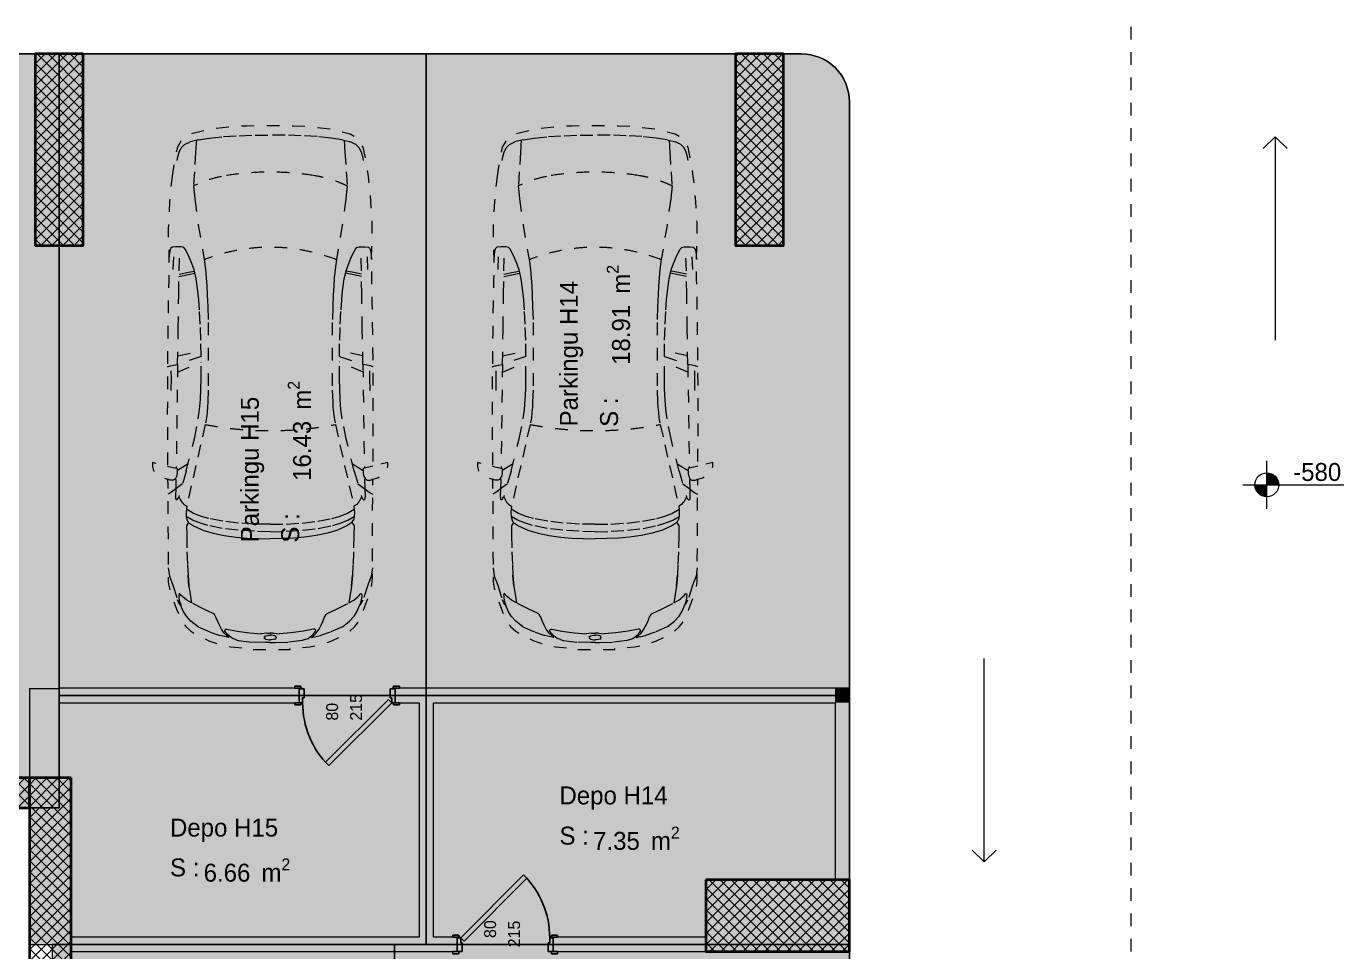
# Model space of a CAD drawing. Header units: millimetres. Extents: x 635850 to 824661, y -5878409 to -5774454.
# Drawn here: x 756214 to 767218, y -5842020 to -5834289 of the extents above; entities that cross this region are included whole.
import ezdxf
from ezdxf.enums import TextEntityAlignment as Align

# ---------------------------------------------------------------- set-up
doc = ezdxf.new("R2010")
doc.units = ezdxf.units.MM
doc.header["$MEASUREMENT"] = 0
doc.linetypes.add('Dashed', pattern=[211.666667, 105.833333, -105.833333])
for name, color, linetype, lineweight, true_color in [('A - Ndertesa 4 - Veturat_Pen_No__102', 7, 'Continuous', 13, 0xcccccc), ('A - Ndertesa 8 - Zonat_Pen_No__94', 7, 'Continuous', 13, 0xe4ad2c), ('A - Ndertesa 8 -Muret K.Zjarrit_Pen_No__102', 7, 'Continuous', 13, 0xcccccc), ('A - Ndertesa 8 -Veturat_Pen_No__102', 7, 'Continuous', 13, 0xcccccc), ('A - Situacioni_Pen_No__102', 7, 'Continuous', 13, 0xcccccc), ('ARCHICAD Door Markers_Pen_No__112', 7, 'Continuous', 13, 0xd5aaaa), ('Dimensioning - General_Pen_No__81', 7, 'Continuous', 20, 0x6a6a6a)]:
    doc.layers.add(name, color=color, linetype=linetype, lineweight=lineweight, true_color=true_color)
for name, color, linetype in [('A - Ndertesa 8 - Zonat', 7, 'Continuous'), ('A - Ndertesa 8 -Muret K.Zjarrit', 7, 'Continuous'), ('A - Ndertesa 8 -Shtyllat', 7, 'Continuous'), ('A - Situacioni', 7, 'Continuous'), ('ARCHICAD Doors', 7, 'Continuous'), ('Dimensioning - General', 7, 'Continuous')]:
    doc.layers.add(name, color=color, linetype=linetype)
for name, color, linetype, lineweight in [('A - Ndertesa 8 -Muret K.Zjarrit_Pen_No__101', 252, 'Continuous', 13), ('A - Ndertesa 8 -Shtyllat_Pen_No__101', 252, 'Continuous', 13), ('A - Ndertesa 8 -Shtyllat_Pen_No__22', 8, 'Continuous', 35), ('A - Situacioni_Pen_No__101', 252, 'Continuous', 13), ('ARCHICAD Doors_Pen_No__101', 252, 'Continuous', 13), ('ARCHICAD Doors_Pen_No__42', 8, 'Continuous', 25), ('ARCHICAD Zone Stamps_Pen_No__101', 252, 'Continuous', 13)]:
    doc.layers.add(name, color=color, linetype=linetype, lineweight=lineweight)
doc.styles.add('GENERATED_STYLE_1', font='GOTHIC.TTF')
pattern_1 = [(45, (664183.82, -5827429.525), (-45.96194, 45.96194), []), (135, (664183.82, -5827429.525), (45.96194, 45.96194), [])]

# ---------------------------------------------------------------- blocks, each defined once
blk = doc.blocks.new('Parkingu H12__59', base_point=(757859, -5844831))
at = {"layer": 'A - Ndertesa 8 - Zonat_Pen_No__94', "linetype": 'Continuous', "lineweight": 0, "true_color": 0xffffff}
blk.add_hatch(color=7, dxfattribs=at).paths.add_polyline_path([(756429, -5841960), (756429, -5847320), (759289, -5847320), (759289, -5841960)])
at = {"layer": 'ARCHICAD Zone Stamps_Pen_No__101', "color": 252, "lineweight": 13, "insert": (757948, -5845031), "char_height": 150, "attachment_point": 1, "rotation": 90, "style": 'GENERATED_STYLE_1'}
blk.add_mtext('\\A1;{\\pql;\\pt0,5050;\\fCentury Gothic|b0|i0|c0|p34;15.33\\fCentury Gothic|b0|i0|c0|p34;\\A1{\\H.66x;\\S^  ;}\\fCentury Gothic|b0|i0|c0|p34; m\\fCentury Gothic|b0|i0|c0|p34;\\A1{\\H.66x;\\S2^  ;}}', dxfattribs=at)
at = {"layer": 'ARCHICAD Zone Stamps_Pen_No__101', "color": 252, "lineweight": 13, "style": 'GENERATED_STYLE_1'}
for tag, p in [('DUMMY_849', (757556, -5844171)), ('calculatedAreaCode', (757892, -5845548)), ('ROOM_NAME', (757556, -5845545))]:
    blk.add_attdef(tag, text='', height=150, rotation=90, dxfattribs=at).set_placement(p, align=Align.TOP_LEFT)
blk = doc.blocks.new('Parkingu H13__60', base_point=(760485, -5844849))
at = {"layer": 'A - Ndertesa 8 - Zonat_Pen_No__94', "linetype": 'Continuous', "lineweight": 0, "true_color": 0xffffff}
blk.add_hatch(color=7, dxfattribs=at).paths.add_polyline_path([(759289, -5841960), (759289, -5847320), (762389, -5847320, 0.414214), (763089, -5846620), (763089, -5841960)])
at = {"layer": 'ARCHICAD Zone Stamps_Pen_No__101', "color": 252, "lineweight": 13, "insert": (760575, -5845049), "char_height": 150, "attachment_point": 1, "rotation": 90, "style": 'GENERATED_STYLE_1'}
blk.add_mtext('\\A1;{\\pql;\\pt0,5050;\\fCentury Gothic|b0|i0|c0|p34;20.26\\fCentury Gothic|b0|i0|c0|p34;\\A1{\\H.66x;\\S^  ;}\\fCentury Gothic|b0|i0|c0|p34; m\\fCentury Gothic|b0|i0|c0|p34;\\A1{\\H.66x;\\S2^  ;}}', dxfattribs=at)
at = {"layer": 'ARCHICAD Zone Stamps_Pen_No__101', "color": 252, "lineweight": 13, "style": 'GENERATED_STYLE_1'}
for tag, p in [('DUMMY_849', (760182, -5844188)), ('calculatedAreaCode', (760519, -5845566)), ('ROOM_NAME', (760182, -5845563))]:
    blk.add_attdef(tag, text='', height=150, rotation=90, dxfattribs=at).set_placement(p, align=Align.TOP_LEFT)
blk = doc.blocks.new('Parkingu H14__61', base_point=(760974, -5836918))
at = {"layer": 'A - Ndertesa 8 - Zonat_Pen_No__94', "linetype": 'Continuous', "lineweight": 0, "true_color": 0xffffff}
blk.add_hatch(color=7, dxfattribs=at).paths.add_polyline_path([(759554, -5834520), (759554, -5839880), (763089, -5839880), (763089, -5835423), (763089, -5834920, 0.414214), (762689, -5834520), (762140, -5834520, 0.00005), (762140, -5834520)])
at = {"layer": 'ARCHICAD Zone Stamps_Pen_No__101', "color": 252, "lineweight": 13, "insert": (761063, -5837118), "char_height": 150, "attachment_point": 1, "rotation": 90, "style": 'GENERATED_STYLE_1'}
blk.add_mtext('\\A1;{\\pql;\\pt0,5050;\\fCentury Gothic|b0|i0|c0|p34;18.91\\fCentury Gothic|b0|i0|c0|p34;\\A1{\\H.66x;\\S^  ;}\\fCentury Gothic|b0|i0|c0|p34; m\\fCentury Gothic|b0|i0|c0|p34;\\A1{\\H.66x;\\S2^  ;}}', dxfattribs=at)
at = {"layer": 'ARCHICAD Zone Stamps_Pen_No__101', "color": 252, "lineweight": 13, "style": 'GENERATED_STYLE_1'}
for tag, p in [('DUMMY_849', (760671, -5836258)), ('calculatedAreaCode', (761007, -5837635)), ('ROOM_NAME', (760671, -5837632))]:
    blk.add_attdef(tag, text='', height=150, rotation=90, dxfattribs=at).set_placement(p, align=Align.TOP_LEFT)
blk = doc.blocks.new('Parkingu H15__62', base_point=(758309, -5837887))
at = {"layer": 'A - Ndertesa 8 - Zonat_Pen_No__94', "linetype": 'Continuous', "lineweight": 0, "true_color": 0xffffff}
blk.add_hatch(color=7, dxfattribs=at).paths.add_polyline_path([(759554, -5834520), (756489, -5834520), (756489, -5839880), (759554, -5839880)])
at = {"layer": 'ARCHICAD Zone Stamps_Pen_No__101', "color": 252, "lineweight": 13, "insert": (758398, -5838087), "char_height": 150, "attachment_point": 1, "rotation": 90, "style": 'GENERATED_STYLE_1'}
blk.add_mtext('\\A1;{\\pql;\\pt0,5050;\\fCentury Gothic|b0|i0|c0|p34;16.43\\fCentury Gothic|b0|i0|c0|p34;\\A1{\\H.66x;\\S^  ;}\\fCentury Gothic|b0|i0|c0|p34; m\\fCentury Gothic|b0|i0|c0|p34;\\A1{\\H.66x;\\S2^  ;}}', dxfattribs=at)
at = {"layer": 'ARCHICAD Zone Stamps_Pen_No__101', "color": 252, "lineweight": 13, "style": 'GENERATED_STYLE_1'}
for tag, p in [('DUMMY_849', (758006, -5837226)), ('calculatedAreaCode', (758343, -5838603)), ('ROOM_NAME', (758006, -5838600))]:
    blk.add_attdef(tag, text='', height=150, rotation=90, dxfattribs=at).set_placement(p, align=Align.TOP_LEFT)
blk = doc.blocks.new('Parkingu H16__63', base_point=(754480, -5837982))
at = {"layer": 'A - Ndertesa 8 - Zonat_Pen_No__94', "linetype": 'Continuous', "lineweight": 0, "true_color": 0xffffff}
blk.add_hatch(color=7, dxfattribs=at).paths.add_polyline_path([(756489, -5834520), (752464, -5834520), (752464, -5840819), (756489, -5840819)])
at = {"layer": 'ARCHICAD Zone Stamps_Pen_No__101', "color": 252, "lineweight": 13, "insert": (754569, -5838182), "char_height": 150, "attachment_point": 1, "rotation": 90, "style": 'GENERATED_STYLE_1'}
blk.add_mtext('\\A1;{\\pql;\\pt0,5050;\\fCentury Gothic|b0|i0|c0|p34;25.35\\fCentury Gothic|b0|i0|c0|p34;\\A1{\\H.66x;\\S^  ;}\\fCentury Gothic|b0|i0|c0|p34; m\\fCentury Gothic|b0|i0|c0|p34;\\A1{\\H.66x;\\S2^  ;}}', dxfattribs=at)
at = {"layer": 'ARCHICAD Zone Stamps_Pen_No__101', "color": 252, "lineweight": 13, "style": 'GENERATED_STYLE_1'}
for tag, p in [('DUMMY_849', (754177, -5837321)), ('calculatedAreaCode', (754513, -5838698)), ('ROOM_NAME', (754177, -5838695))]:
    blk.add_attdef(tag, text='', height=150, rotation=90, dxfattribs=at).set_placement(p, align=Align.TOP_LEFT)
blk = doc.blocks.new('Depo H15__78', base_point=(757926, -5841151))
at = {"layer": 'A - Ndertesa 8 - Zonat_Pen_No__94', "linetype": 'Continuous', "lineweight": 0, "true_color": 0xffffff}
blk.add_hatch(color=7, dxfattribs=at).paths.add_polyline_path([(756239, -5840819), (756239, -5841960), (756489, -5841960), (759554, -5841960), (759554, -5839880), (756489, -5839880), (756489, -5840819)])
at = {"layer": 'ARCHICAD Zone Stamps_Pen_No__101', "color": 252, "lineweight": 13, "insert": (757695, -5841241), "char_height": 150, "attachment_point": 1, "style": 'GENERATED_STYLE_1'}
blk.add_mtext('\\A1;{\\pql;\\pt0,5050;\\fCentury Gothic|b0|i0|c0|p34;6.66\\fCentury Gothic|b0|i0|c0|p34;\\A1{\\H.66x;\\S^  ;}\\fCentury Gothic|b0|i0|c0|p34; m\\fCentury Gothic|b0|i0|c0|p34;\\A1{\\H.66x;\\S2^  ;}}', dxfattribs=at)
at = {"layer": 'ARCHICAD Zone Stamps_Pen_No__101', "color": 252, "lineweight": 13, "style": 'GENERATED_STYLE_1'}
for tag, p in [('DUMMY_849', (758438, -5840849)), ('ROOM_NAME', (757414, -5840908)), ('calculatedAreaCode', (757414, -5841241))]:
    blk.add_attdef(tag, text='', height=150, dxfattribs=at).set_placement(p, align=Align.TOP_LEFT)
blk = doc.blocks.new('Depo H14__79', base_point=(761179, -5840887))
at = {"layer": 'A - Ndertesa 8 - Zonat_Pen_No__94', "linetype": 'Continuous', "lineweight": 0, "true_color": 0xffffff}
blk.add_hatch(color=7, dxfattribs=at).paths.add_polyline_path([(759554, -5841960), (759804, -5841960), (763089, -5841960), (763089, -5839880), (759554, -5839880)])
at = {"layer": 'ARCHICAD Zone Stamps_Pen_No__101', "color": 252, "lineweight": 13, "insert": (760948, -5840976), "char_height": 150, "attachment_point": 1, "style": 'GENERATED_STYLE_1'}
blk.add_mtext('\\A1;{\\pql;\\pt0,5050;\\fCentury Gothic|b0|i0|c0|p34;7.35\\fCentury Gothic|b0|i0|c0|p34;\\A1{\\H.66x;\\S^  ;}\\fCentury Gothic|b0|i0|c0|p34; m\\fCentury Gothic|b0|i0|c0|p34;\\A1{\\H.66x;\\S2^  ;}}', dxfattribs=at)
at = {"layer": 'ARCHICAD Zone Stamps_Pen_No__101', "color": 252, "lineweight": 13, "style": 'GENERATED_STYLE_1'}
for tag, p in [('ROOM_NAME', (760667, -5840640)), ('DUMMY_849', (761692, -5840584)), ('calculatedAreaCode', (760667, -5840976))]:
    blk.add_attdef(tag, text='', height=150, dxfattribs=at).set_placement(p, align=Align.TOP_LEFT)
blk = doc.blocks.new('Door 25_4')
at = {"layer": 'ARCHICAD Doors_Pen_No__101', "color": 252, "linetype": 'Continuous', "lineweight": 13}
for p, q in [((-400, 0), (-437, 0)), ((-400, 0), (-437, 0)), ((-400, 0), (-400, -115)), ((-400, 0), (-400, -115)), ((400, 0), (400, -115)), ((400, 0), (400, -115)), ((400, 0), (437, 0)), ((400, 0), (437, 0)), ((-400, -120), (-437, -120)), ((-400, -120), (-437, -120)), ((-400, -115), (-400, -120)), ((-400, -115), (-400, -120)), ((400, -115), (400, -120)), ((400, -115), (400, -120)), ((400, -120), (437, -120)), ((400, -120), (437, -120))]:
    blk.add_line(p, q, dxfattribs=at)
at = {"layer": 'ARCHICAD Doors_Pen_No__42', "color": 8, "linetype": 'Continuous', "lineweight": 25}
for p, q in [((-182, 498), (-154, 526)), ((344, -28), (-182, 498)), ((-154, 526), (372, 0)), ((-437, 0), (-437, 19)), ((-437, 19), (-387, 19)), ((-387, 0), (-437, 0)), ((-372, 0), (-400, 0)), ((-400, 0), (-400, -115)), ((-387, 19), (-387, 0)), ((-372, -40), (-372, 0)), ((372, 0), (344, -28)), ((400, 0), (372, 0)), ((372, 0), (372, -40)), ((387, 19), (437, 19)), ((387, 0), (387, 19)), ((437, 0), (387, 0)), ((400, -115), (400, 0)), ((437, 19), (437, 0)), ((-360, -40), (-372, -40)), ((-360, -115), (-360, -40)), ((372, -40), (360, -40)), ((360, -40), (360, -115)), ((-437, -139), (-437, -120)), ((-437, -120), (-387, -120)), ((-387, -139), (-437, -139)), ((-400, -120), (-400, -115)), ((-400, -115), (-375, -115)), ((-400, -115), (-360, -115)), ((-375, -120), (-400, -120)), ((-387, -120), (-387, -139)), ((-375, -115), (-375, -120)), ((360, -115), (400, -115)), ((375, -120), (375, -115)), ((375, -115), (400, -115)), ((400, -120), (375, -120)), ((387, -120), (437, -120)), ((387, -139), (387, -120)), ((437, -139), (387, -139)), ((400, -115), (400, -120)), ((437, -120), (437, -139))]:
    blk.add_line(p, q, dxfattribs=at)
blk.add_arc((372, 0), 744, 135, 180, dxfattribs=at)
blk = doc.blocks.new('D Marker 25_24')
at = {"layer": 'ARCHICAD Door Markers_Pen_No__112', "color": 9, "lineweight": 13, "true_color": 0xd5aaaa, "char_height": 100, "attachment_point": 7, "rotation": 90, "style": 'GENERATED_STYLE_1'}
for s, insert in [('\\A1;{\\pql;\\pt0;\\fCentury Gothic|b0|i0|c0|p34;215\\fCentury Gothic|b0|i0|c0|p34;\\A1{\\H.66x;\\S^  ;}\\fCentury Gothic|b0|i0|c0|p34;\\fCentury Gothic|b0|i0|c0|p34;}', (153, -270)), ('\\A1;{\\pql;\\pt0;\\fCentury Gothic|b0|i0|c0|p34;80\\fCentury Gothic|b0|i0|c0|p34;\\A1{\\H.66x;\\S^  ;}\\fCentury Gothic|b0|i0|c0|p34;\\fCentury Gothic|b0|i0|c0|p34;}', (-47, -270))]:
    blk.add_mtext(s, dxfattribs=dict(at, insert=insert))
blk = doc.blocks.new('Wall_308', base_point=(756489, -5839820))
at = {"layer": 'A - Ndertesa 8 -Muret K.Zjarrit_Pen_No__102', "linetype": 'Continuous', "lineweight": 0, "true_color": 0xcccccc}
for points in [[(756489, -5839820), (756489, -5839940), (758494, -5839940), (758494, -5839820)], [(759294, -5839820), (759294, -5839940), (762969, -5839940), (762969, -5839820)], [(762969, -5839940), (763089, -5839940), (763089, -5839820)], [(762969, -5839820), (762969, -5839940), (763089, -5839820)]]:
    blk.add_hatch(color=254, dxfattribs=at).paths.add_polyline_path(points)
at = {"layer": 'A - Ndertesa 8 -Muret K.Zjarrit_Pen_No__101', "color": 252, "linetype": 'Continuous', "lineweight": 13}
for p, q in [((758494, -5839820), (758457, -5839820)), ((758494, -5839825), (758494, -5839820)), ((758494, -5839940), (758494, -5839825)), ((759294, -5839820), (759331, -5839820)), ((759294, -5839825), (759294, -5839820)), ((759294, -5839940), (759294, -5839825)), ((758494, -5839940), (758457, -5839940)), ((759294, -5839940), (759331, -5839940))]:
    blk.add_line(p, q, dxfattribs=at)
at = {"layer": 'A - Ndertesa 8 -Muret K.Zjarrit_Pen_No__101', "color": 252, "linetype": 'Continuous', "lineweight": 13, "flags": 128}
for points in [[(758494, -5839820), (756489, -5839820)], [(763089, -5839820), (759294, -5839820)], [(763089, -5839820), (763089, -5839940)], [(756489, -5839940), (758494, -5839940)], [(759294, -5839940), (759494, -5839940)], [(759614, -5839940), (762969, -5839940)]]:
    blk.add_lwpolyline(points, dxfattribs=at)
at = {"layer": 'ARCHICAD Door Markers_Pen_No__112', "color": 9, "lineweight": 13, "true_color": 0xd5aaaa}
blk.add_blockref('D Marker 25_24', (758894, -5839820), dxfattribs=at)
at = {"layer": 'ARCHICAD Doors', "color": 21, "linetype": 'Continuous', "lineweight": 18, "true_color": 0xff9955, "xscale": -1, "zscale": 1000, "rotation": 180}
blk.add_blockref('Door 25_4', (758894, -5839940), dxfattribs=at)
blk = doc.blocks.new('Door 25_5')
at = {"layer": 'ARCHICAD Doors_Pen_No__101', "color": 252, "linetype": 'Continuous', "lineweight": 13}
for p, q in [((-400, 5), (-437, 5)), ((-400, 5), (-437, 5)), ((-400, 0), (-400, 5)), ((-400, 0), (-400, 5)), ((-400, -115), (-400, 0)), ((-400, -115), (-400, 0)), ((400, 0), (400, 5)), ((400, 0), (400, 5)), ((400, 5), (437, 5)), ((400, 5), (437, 5)), ((400, -115), (400, 0)), ((400, -115), (400, 0)), ((-400, -115), (-437, -115)), ((-400, -115), (-437, -115)), ((400, -115), (437, -115)), ((400, -115), (437, -115))]:
    blk.add_line(p, q, dxfattribs=at)
at = {"layer": 'ARCHICAD Doors_Pen_No__42', "color": 8, "linetype": 'Continuous', "lineweight": 25}
for p, q in [((-182, 498), (-154, 526)), ((344, -28), (-182, 498)), ((-154, 526), (372, 0)), ((-387, 24), (-437, 24)), ((-437, 24), (-437, 5)), ((-437, 5), (-387, 5)), ((-375, 5), (-400, 5)), ((-400, 5), (-400, 0)), ((-400, 0), (-375, 0)), ((-372, 0), (-400, 0)), ((-400, 0), (-400, -115)), ((-387, 5), (-387, 24)), ((-375, 0), (-375, 5)), ((-372, -40), (-372, 0)), ((372, 0), (344, -28)), ((400, 0), (372, 0)), ((372, 0), (372, -40)), ((400, 5), (375, 5)), ((375, 5), (375, 0)), ((375, 0), (400, 0)), ((437, 24), (387, 24)), ((387, 24), (387, 5)), ((387, 5), (437, 5)), ((400, 0), (400, 5)), ((400, -115), (400, 0)), ((437, 5), (437, 24)), ((-360, -40), (-372, -40)), ((-360, -115), (-360, -40)), ((372, -40), (360, -40)), ((360, -40), (360, -115)), ((-387, -115), (-437, -115)), ((-437, -115), (-437, -134)), ((-437, -134), (-387, -134)), ((-400, -115), (-360, -115)), ((-387, -134), (-387, -115)), ((360, -115), (400, -115)), ((437, -115), (387, -115)), ((387, -115), (387, -134)), ((387, -134), (437, -134)), ((437, -134), (437, -115))]:
    blk.add_line(p, q, dxfattribs=at)
blk.add_arc((372, 0), 744, 135, 180, dxfattribs=at)
blk = doc.blocks.new('D Marker 25_20')
at = {"layer": 'ARCHICAD Door Markers_Pen_No__112', "color": 9, "lineweight": 13, "true_color": 0xd5aaaa, "char_height": 100, "attachment_point": 7, "rotation": 90, "style": 'GENERATED_STYLE_1'}
for s, insert in [('\\A1;{\\pql;\\pt0;\\fCentury Gothic|b0|i0|c0|p34;80\\fCentury Gothic|b0|i0|c0|p34;\\A1{\\H.66x;\\S^  ;}\\fCentury Gothic|b0|i0|c0|p34;\\fCentury Gothic|b0|i0|c0|p34;}', (-47, -6)), ('\\A1;{\\pql;\\pt0;\\fCentury Gothic|b0|i0|c0|p34;215\\fCentury Gothic|b0|i0|c0|p34;\\A1{\\H.66x;\\S^  ;}\\fCentury Gothic|b0|i0|c0|p34;\\fCentury Gothic|b0|i0|c0|p34;}', (153, -84))]:
    blk.add_mtext(s, dxfattribs=dict(at, insert=insert))
blk = doc.blocks.new('Wall_309', base_point=(756489, -5842020))
at = {"layer": 'A - Ndertesa 8 -Muret K.Zjarrit_Pen_No__102', "linetype": 'Continuous', "lineweight": 0, "true_color": 0xcccccc}
for points in [[(756589, -5841900), (756589, -5842020), (759814, -5842020), (759814, -5841900)], [(760614, -5842020), (761889, -5842020), (761889, -5841900), (760614, -5841900)]]:
    blk.add_hatch(color=254, dxfattribs=at).paths.add_polyline_path(points)
at = {"layer": 'A - Ndertesa 8 -Muret K.Zjarrit_Pen_No__101', "color": 252, "linetype": 'Continuous', "lineweight": 13}
for p, q in [((759814, -5841900), (759777, -5841900)), ((759814, -5841905), (759814, -5841900)), ((759814, -5842020), (759814, -5841905)), ((760614, -5841900), (760651, -5841900)), ((760614, -5841905), (760614, -5841900)), ((760614, -5842020), (760614, -5841905)), ((759814, -5842020), (759777, -5842020)), ((760614, -5842020), (760651, -5842020))]:
    blk.add_line(p, q, dxfattribs=at)
at = {"layer": 'A - Ndertesa 8 -Muret K.Zjarrit_Pen_No__101', "color": 252, "linetype": 'Continuous', "lineweight": 13, "flags": 128}
for points in [[(759494, -5841900), (756589, -5841900)], [(759814, -5841900), (759614, -5841900)], [(761889, -5841900), (760614, -5841900)], [(756589, -5842020), (759814, -5842020)], [(760614, -5842020), (761889, -5842020)]]:
    blk.add_lwpolyline(points, dxfattribs=at)
at = {"layer": 'ARCHICAD Door Markers_Pen_No__112', "color": 9, "lineweight": 13, "true_color": 0xd5aaaa}
blk.add_blockref('D Marker 25_20', (760214, -5841900), dxfattribs=at)
at = {"layer": 'ARCHICAD Doors', "color": 21, "linetype": 'Continuous', "lineweight": 18, "true_color": 0xff9955, "xscale": -1, "zscale": 1000}
blk.add_blockref('Door 25_5', (760214, -5841905), dxfattribs=at)
blk = doc.blocks.new('Wall_310', base_point=(756489, -5840569))
at = {"layer": 'A - Ndertesa 8 -Muret K.Zjarrit_Pen_No__102', "linetype": 'Continuous', "lineweight": 0, "true_color": 0xcccccc}
for points in [[(756239, -5839820), (756489, -5839940), (756489, -5839820)], [(756239, -5839940), (756489, -5839940), (756239, -5839820)], [(756239, -5839940), (756239, -5840569), (756489, -5840569), (756489, -5839940)]]:
    blk.add_hatch(color=254, dxfattribs=at).paths.add_polyline_path(points)
at = {"layer": 'A - Ndertesa 8 -Muret K.Zjarrit_Pen_No__101', "color": 252, "linetype": 'Continuous', "lineweight": 13, "flags": 128}
for points in [[(756239, -5839820), (756489, -5839820)], [(756239, -5839820), (756239, -5840569)], [(756489, -5840569), (756489, -5839940)]]:
    blk.add_lwpolyline(points, dxfattribs=at)
blk = doc.blocks.new('Wall_311', base_point=(763089, -5841420))
at = {"layer": 'A - Ndertesa 8 -Muret K.Zjarrit_Pen_No__102', "linetype": 'Continuous', "lineweight": 0, "true_color": 0xcccccc}
blk.add_hatch(color=254, dxfattribs=at).paths.add_polyline_path([(762969, -5839940), (762969, -5841420), (763089, -5841420), (763089, -5839940)])
at = {"layer": 'A - Ndertesa 8 -Muret K.Zjarrit_Pen_No__101', "color": 252, "linetype": 'Continuous', "lineweight": 13, "flags": 128}
for points in [[(762969, -5839940), (762969, -5841420)], [(763089, -5841420), (763089, -5839940)]]:
    blk.add_lwpolyline(points, dxfattribs=at)
blk = doc.blocks.new('Wall_312', base_point=(759554, -5842020))
at = {"layer": 'A - Ndertesa 8 -Muret K.Zjarrit_Pen_No__102', "linetype": 'Continuous', "lineweight": 0, "true_color": 0xcccccc}
blk.add_hatch(color=254, dxfattribs=at).paths.add_polyline_path([(759614, -5841900), (759614, -5839940), (759494, -5839940), (759494, -5841900)])
at = {"layer": 'A - Ndertesa 8 -Muret K.Zjarrit_Pen_No__101', "color": 252, "linetype": 'Continuous', "lineweight": 13, "flags": 128}
for points in [[(759494, -5839940), (759494, -5841900)], [(759614, -5841900), (759614, -5839940)]]:
    blk.add_lwpolyline(points, dxfattribs=at)
blk = doc.blocks.new('Column_319', base_point=(756414, -5842219))
at = {"layer": 'A - Ndertesa 8 -Shtyllat_Pen_No__101', "linetype": 'Continuous', "lineweight": 13}
h = blk.add_hatch(dxfattribs=at)
h.set_pattern_fill('Concrete_Block', color=252, style=0, pattern_type=2)
h.set_pattern_definition(pattern_1)
h.paths.add_polyline_path([(756589, -5840569), (756239, -5840569), (756239, -5843869), (756589, -5843869)])
at = {"layer": 'A - Ndertesa 8 -Shtyllat_Pen_No__22', "color": 8, "linetype": 'Continuous', "lineweight": 35, "flags": 128}
blk.add_lwpolyline([(756589, -5840569), (756239, -5840569), (756239, -5843869), (756589, -5843869)], close=True, dxfattribs=at)
blk = doc.blocks.new('Column_328', base_point=(762489, -5841720))
at = {"layer": 'A - Ndertesa 8 -Shtyllat_Pen_No__101', "linetype": 'Continuous', "lineweight": 13}
h = blk.add_hatch(dxfattribs=at)
h.set_pattern_fill('Concrete_Block', color=252, style=0, pattern_type=2)
h.set_pattern_definition(pattern_1)
h.paths.add_polyline_path([(761889, -5841420), (761889, -5842020), (763089, -5842020), (763089, -5841420)])
at = {"layer": 'A - Ndertesa 8 -Shtyllat_Pen_No__22', "color": 8, "linetype": 'Continuous', "lineweight": 35, "flags": 128}
blk.add_lwpolyline([(761889, -5841420), (761889, -5842020), (763089, -5842020), (763089, -5841420)], close=True, dxfattribs=at)
blk = doc.blocks.new('Column_340', base_point=(756489, -5835320))
at = {"layer": 'A - Ndertesa 8 -Shtyllat_Pen_No__101', "linetype": 'Continuous', "lineweight": 13}
h = blk.add_hatch(dxfattribs=at)
h.set_pattern_fill('Concrete_Block', color=252, style=0, pattern_type=2)
h.set_pattern_definition(pattern_1)
h.paths.add_polyline_path([(756689, -5834520), (756289, -5834520), (756289, -5836120), (756689, -5836120)])
at = {"layer": 'A - Ndertesa 8 -Shtyllat_Pen_No__22', "color": 8, "linetype": 'Continuous', "lineweight": 35, "flags": 128}
blk.add_lwpolyline([(756689, -5834520), (756289, -5834520), (756289, -5836120), (756689, -5836120)], close=True, dxfattribs=at)
blk = doc.blocks.new('Column_341', base_point=(762339, -5835320))
at = {"layer": 'A - Ndertesa 8 -Shtyllat_Pen_No__101', "linetype": 'Continuous', "lineweight": 13}
h = blk.add_hatch(dxfattribs=at)
h.set_pattern_fill('Concrete_Block', color=252, style=0, pattern_type=2)
h.set_pattern_definition(pattern_1)
h.paths.add_polyline_path([(762539, -5834520), (762139, -5834520), (762139, -5836120), (762539, -5836120)])
at = {"layer": 'A - Ndertesa 8 -Shtyllat_Pen_No__22', "color": 8, "linetype": 'Continuous', "lineweight": 35, "flags": 128}
blk.add_lwpolyline([(762539, -5834520), (762139, -5834520), (762139, -5836120), (762539, -5836120)], close=True, dxfattribs=at)
blk = doc.blocks.new('Car 05 25_4')
at = {"layer": 'A - Ndertesa 4 - Veturat_Pen_No__102', "color": 254, "linetype": 'Dashed', "lineweight": 13, "true_color": 0xcccccc}
for p, q in [((-627, 772), (-665, 761)), ((-595, 778), (-627, 772)), ((125, 791), (129, 820)), ((126, 744), (125, 791)), ((129, 820), (139, 832)), ((139, 832), (165, 840)), ((165, 840), (195, 844)), ((195, 844), (231, 846)), ((211, 809), (418, 816)), ((1109, 774), (814, 769)), ((1036, 773), (997, 579)), ((1042, 578), (1108, 774)), ((1173, 775), (1090, 578)), ((1115, 809), (1109, 774)), ((1109, 774), (1538, 780)), ((1120, 833), (1115, 809)), ((1121, 838), (1120, 836)), ((1120, 836), (1120, 833)), ((1130, 859), (1121, 838)), ((1163, 830), (1220, 829)), ((1220, 829), (1370, 831)), ((1538, 780), (1975, 786)), ((1939, 686), (1996, 777)), ((1958, 858), (1977, 777)), ((1977, 777), (2020, 777)), ((2020, 777), (2044, 783)), ((2044, 783), (2063, 792)), ((2063, 792), (2070, 800)), ((2069, 788), (2065, 794)), ((2075, 836), (2068, 858)), ((2069, 788), (2148, 790)), ((2070, 800), (2075, 809)), ((2075, 809), (2075, 836)), ((2107, 732), (2148, 790)), ((2148, 790), (2167, 814)), ((2148, 790), (2206, 792)), ((2167, 814), (2182, 834)), ((2182, 834), (2193, 856)), ((2206, 792), (2227, 791)), ((2227, 791), (2233, 790)), ((2234, 774), (2227, 770)), ((2233, 790), (2238, 787)), ((2238, 777), (2234, 774)), ((2241, 784), (2238, 787)), ((2238, 777), (2241, 781)), ((2241, 781), (2241, 784)), ((2808, 853), (2877, 843)), ((2877, 843), (2954, 814)), ((2904, 833), (2905, 833)), ((2954, 814), (3076, 775)), ((3100, 763), (3076, 775)), ((-768, 602), (-751, 670)), ((-729, 716), (-751, 670)), ((-701, 743), (-729, 716)), ((-665, 761), (-701, 743)), ((327, 762), (125, 756)), ((132, 723), (126, 744)), ((147, 711), (132, 723)), ((171, 697), (147, 711)), ((213, 677), (171, 697)), ((266, 655), (213, 677)), ((522, 765), (327, 762)), ((339, 683), (330, 634)), ((355, 762), (339, 683)), ((357, 683), (347, 629)), ((373, 763), (357, 683)), ((814, 769), (522, 765)), ((2000, 702), (1730, 634)), ((2000, 702), (2214, 763)), ((2122, 660), (2294, 698)), ((2227, 770), (2214, 763)), ((2214, 763), (2238, 752)), ((2238, 752), (2259, 740)), ((2259, 740), (2269, 731)), ((2269, 731), (2279, 722)), ((2279, 722), (2294, 698)), ((2294, 698), (2317, 701)), ((2294, 698), (2294, 698)), ((2317, 701), (2346, 703)), ((2355, 640), (2317, 701)), ((2346, 703), (2379, 702)), ((2410, 649), (2379, 702)), ((2379, 702), (2411, 694)), ((2411, 694), (2411, 694)), ((2429, 682), (2411, 694)), ((2429, 682), (2457, 700)), ((2429, 682), (2429, 682)), ((2429, 682), (2457, 640)), ((2457, 700), (2535, 698)), ((2535, 698), (2535, 698)), ((2535, 698), (2673, 696)), ((2673, 696), (2787, 691)), ((2787, 691), (2868, 687)), ((2868, 687), (2960, 679)), ((2960, 679), (2868, 687)), ((2960, 679), (3047, 666)), ((3022, 758), (3024, 762)), ((3024, 754), (3022, 758)), ((3024, 762), (3035, 765)), ((3038, 743), (3024, 754)), ((3035, 765), (3047, 764)), ((3051, 731), (3038, 743)), ((3047, 764), (3061, 763)), ((3047, 666), (3100, 657)), ((3065, 715), (3051, 731)), ((3061, 763), (3090, 757)), ((3077, 698), (3065, 715)), ((3100, 657), (3077, 698)), ((3090, 757), (3108, 751)), ((3114, 753), (3100, 763)), ((3108, 751), (3123, 746)), ((3123, 746), (3114, 753)), ((3170, 727), (3123, 746)), ((3212, 701), (3170, 727)), ((3254, 663), (3212, 701)), ((3302, 603), (3254, 663)), ((-768, 602), (-783, 510)), ((-764, 617), (-666, 624)), ((-666, 624), (-501, 634)), ((-501, 634), (-383, 642)), ((-383, 642), (-274, 631)), ((-274, 631), (-56, 601)), ((-56, 601), (146, 567)), ((146, 567), (233, 552)), ((233, 552), (315, 541)), ((319, 636), (266, 655)), ((393, 618), (319, 636)), ((475, 607), (393, 618)), ((521, 602), (475, 607)), ((570, 597), (521, 602)), ((653, 591), (570, 597)), ((773, 585), (653, 591)), ((907, 580), (773, 585)), ((1042, 578), (907, 580)), ((1228, 578), (1042, 578)), ((1316, 580), (1228, 578)), ((1403, 584), (1316, 580)), ((1484, 590), (1403, 584)), ((1562, 601), (1484, 590)), ((1730, 634), (1562, 601)), ((1611, 544), (1780, 582)), ((1780, 582), (1953, 621)), ((1953, 621), (2122, 660)), ((2380, 575), (2355, 640)), ((2397, 514), (2380, 575)), ((2436, 583), (2410, 649)), ((2454, 522), (2436, 583)), ((2457, 640), (2487, 574)), ((2487, 574), (2492, 562)), ((2492, 562), (2518, 477)), ((3153, 554), (3100, 657)), ((3190, 476), (3153, 554)), ((3302, 603), (3346, 501)), ((-783, 510), (-795, 391)), ((315, 541), (384, 535)), ((384, 535), (454, 530)), ((454, 530), (526, 526)), ((526, 526), (628, 522)), ((628, 522), (757, 518)), ((757, 518), (1323, 518)), ((1323, 518), (1420, 522)), ((1420, 522), (1467, 524)), ((1467, 524), (1511, 528)), ((1511, 528), (1554, 533)), ((1554, 533), (1597, 541)), ((1597, 541), (1597, 541)), ((2419, 396), (2397, 514)), ((2478, 401), (2454, 522)), ((2518, 477), (2538, 384)), ((3199, 467), (3190, 476)), ((3221, 454), (3199, 467)), ((3256, 439), (3221, 454)), ((3346, 501), (3374, 420)), ((-795, 391), (-802, 259)), ((2434, 266), (2419, 396)), ((2494, 269), (2478, 401)), ((2538, 384), (2551, 286)), ((3288, 425), (3256, 439)), ((3319, 408), (3288, 425)), ((3353, 384), (3319, 408)), ((3325, 377), (3321, 370)), ((3321, 370), (3321, 362)), ((3321, 362), (3338, 277)), ((3328, 380), (3325, 377)), ((3338, 379), (3328, 380)), ((3364, 358), (3338, 379)), ((3377, 360), (3353, 384)), ((3397, 316), (3364, 358)), ((3391, 344), (3374, 420)), ((3391, 344), (3377, 360)), ((-802, 259), (-807, 125)), ((2442, 132), (2434, 266)), ((2503, 133), (2494, 269)), ((2551, 286), (2560, 194)), ((3338, 277), (3352, 173)), ((3408, 289), (3397, 316)), ((3408, 289), (3414, 267)), ((3414, 267), (3418, 243)), ((3418, 243), (3424, 201)), ((-807, 125), (-808, 0)), ((2444, 0), (2442, 132)), ((2506, 0), (2503, 133)), ((2560, 194), (2564, 101)), ((3352, 173), (3358, 76)), ((3424, 201), (3428, 152)), ((3432, 40), (3428, 152)), ((-807, -125), (-808, 0)), ((2444, 0), (2442, -132)), ((2564, 101), (2566, 0)), ((2564, -101), (2566, 0)), ((3354, 28), (3358, 76)), ((3354, 28), (3354, -1)), ((3354, -28), (3354, 1)), ((3371, 12), (3370, -1)), ((3371, -12), (3370, 1)), ((3372, 24), (3371, 12)), ((3376, 39), (3372, 24)), ((3382, 47), (3376, 39)), ((3386, 48), (3382, 47)), ((3386, 48), (3394, 48)), ((3399, 47), (3394, 48)), ((3404, 39), (3399, 47)), ((3404, 39), (3408, 24)), ((3408, 24), (3410, 8)), ((3410, 8), (3410, 0)), ((3432, 57), (3432, 57)), ((3432, 0), (3432, 40)), ((3432, 0), (3432, -40)), ((2506, 0), (2503, -133)), ((2560, -194), (2564, -101)), ((3352, -173), (3358, -76)), ((3354, -28), (3358, -76)), ((3372, -24), (3371, -12)), ((3376, -39), (3372, -24)), ((3382, -47), (3376, -39)), ((3386, -48), (3382, -47)), ((3386, -48), (3394, -48)), ((3399, -47), (3394, -48)), ((3404, -39), (3399, -47)), ((3404, -39), (3408, -24)), ((3408, -24), (3410, -8)), ((3410, -8), (3410, 0)), ((3432, -40), (3428, -152)), ((3432, -57), (3432, -57)), ((-802, -259), (-807, -125)), ((2442, -132), (2434, -266)), ((2503, -133), (2494, -269)), ((2551, -286), (2560, -194)), ((3338, -277), (3352, -173)), ((3418, -243), (3424, -201)), ((3424, -201), (3428, -152)), ((-795, -391), (-802, -259)), ((2434, -266), (2419, -396)), ((2494, -269), (2478, -401)), ((2538, -384), (2551, -286)), ((3321, -362), (3338, -277)), ((3397, -316), (3364, -358)), ((3408, -289), (3397, -316)), ((3408, -289), (3414, -267)), ((3414, -267), (3418, -243)), ((-783, -510), (-795, -391)), ((2419, -396), (2397, -514)), ((2478, -401), (2454, -522)), ((2518, -477), (2538, -384)), ((3256, -439), (3221, -454)), ((3288, -425), (3256, -439)), ((3319, -408), (3288, -425)), ((3353, -384), (3319, -408)), ((3321, -370), (3321, -362)), ((3325, -377), (3321, -370)), ((3328, -380), (3325, -377)), ((3338, -379), (3328, -380)), ((3364, -358), (3338, -379)), ((3346, -501), (3374, -420)), ((3377, -360), (3353, -384)), ((3391, -344), (3374, -420)), ((3391, -344), (3377, -360)), ((-768, -602), (-783, -510)), ((233, -552), (315, -541)), ((315, -541), (384, -535)), ((384, -535), (454, -530)), ((454, -530), (526, -526)), ((526, -526), (628, -522)), ((628, -522), (757, -518)), ((757, -518), (1323, -518)), ((1323, -518), (1420, -522)), ((1420, -522), (1467, -524)), ((1467, -524), (1511, -528)), ((1511, -528), (1554, -533)), ((1554, -533), (1597, -541)), ((1597, -541), (1597, -541)), ((1611, -544), (1780, -582)), ((2397, -514), (2380, -575)), ((2454, -522), (2436, -583)), ((2492, -562), (2518, -477)), ((3190, -476), (3153, -554)), ((3199, -467), (3190, -476)), ((3221, -454), (3199, -467)), ((3302, -603), (3346, -501)), ((-768, -602), (-751, -670)), ((-764, -617), (-666, -624)), ((-666, -624), (-501, -634)), ((-501, -634), (-383, -642)), ((-383, -642), (-274, -631)), ((-274, -631), (-56, -601)), ((-56, -601), (146, -567)), ((146, -567), (233, -552)), ((266, -655), (213, -677)), ((319, -636), (266, -655)), ((393, -618), (319, -636)), ((339, -683), (330, -634)), ((357, -683), (347, -629)), ((475, -607), (393, -618)), ((521, -602), (475, -607)), ((570, -597), (521, -602)), ((653, -591), (570, -597)), ((773, -585), (653, -591)), ((907, -580), (773, -585)), ((1042, -578), (907, -580)), ((1036, -773), (997, -579)), ((1042, -578), (1108, -774)), ((1228, -578), (1042, -578)), ((1173, -775), (1090, -578)), ((1316, -580), (1228, -578)), ((1403, -584), (1316, -580)), ((1484, -590), (1403, -584)), ((1562, -601), (1484, -590)), ((1730, -634), (1562, -601)), ((2000, -702), (1730, -634)), ((1780, -582), (1953, -621)), ((1953, -621), (2122, -660)), ((2122, -660), (2294, -698)), ((2355, -640), (2317, -701)), ((2380, -575), (2355, -640)), ((2410, -649), (2379, -702)), ((2436, -583), (2410, -649)), ((2429, -682), (2457, -640)), ((2457, -640), (2487, -574)), ((2487, -574), (2492, -562)), ((3047, -666), (3100, -657)), ((3100, -657), (3077, -698)), ((3153, -554), (3100, -657)), ((3302, -603), (3254, -663)), ((-729, -716), (-751, -670)), ((-701, -743), (-729, -716)), ((-665, -761), (-701, -743)), ((-627, -772), (-665, -761)), ((126, -744), (125, -791)), ((327, -762), (125, -756)), ((132, -723), (126, -744)), ((147, -711), (132, -723)), ((171, -697), (147, -711)), ((213, -677), (171, -697)), ((522, -765), (327, -762)), ((355, -762), (339, -683)), ((373, -763), (357, -683)), ((814, -769), (522, -765)), ((1109, -774), (814, -769)), ((1939, -686), (1996, -777)), ((2000, -702), (2214, -763)), ((2107, -732), (2148, -790)), ((2214, -763), (2238, -752)), ((2227, -770), (2214, -763)), ((2234, -774), (2227, -770)), ((2238, -752), (2259, -740)), ((2259, -740), (2269, -731)), ((2269, -731), (2279, -722)), ((2279, -722), (2294, -698)), ((2294, -698), (2317, -701)), ((2294, -698), (2294, -698)), ((2317, -701), (2346, -703)), ((2346, -703), (2379, -702)), ((2379, -702), (2411, -694)), ((2429, -682), (2411, -694)), ((2411, -694), (2411, -694)), ((2429, -682), (2429, -682)), ((2429, -682), (2457, -700)), ((2457, -700), (2535, -698)), ((2535, -698), (2673, -696)), ((2535, -698), (2535, -698)), ((2673, -696), (2787, -691)), ((2787, -691), (2868, -687)), ((2868, -687), (2960, -679)), ((2960, -679), (2868, -687)), ((2960, -679), (3047, -666)), ((3024, -754), (3022, -758)), ((3022, -758), (3024, -762)), ((3038, -743), (3024, -754)), ((3024, -762), (3035, -765)), ((3035, -765), (3047, -764)), ((3051, -731), (3038, -743)), ((3047, -764), (3061, -763)), ((3065, -715), (3051, -731)), ((3061, -763), (3090, -757)), ((3077, -698), (3065, -715)), ((3100, -763), (3076, -775)), ((3090, -757), (3108, -751)), ((3114, -753), (3100, -763)), ((3108, -751), (3123, -746)), ((3123, -746), (3114, -753)), ((3170, -727), (3123, -746)), ((3212, -701), (3170, -727)), ((3254, -663), (3212, -701)), ((-595, -778), (-627, -772)), ((125, -791), (129, -820)), ((129, -820), (139, -832)), ((139, -832), (165, -840)), ((165, -840), (195, -844)), ((195, -844), (231, -846)), ((211, -809), (418, -816)), ((1109, -774), (1538, -780)), ((1115, -809), (1109, -774)), ((1120, -833), (1115, -809)), ((1120, -836), (1120, -833)), ((1121, -838), (1120, -836)), ((1130, -859), (1121, -838)), ((1163, -830), (1220, -829)), ((1220, -829), (1370, -831)), ((1538, -780), (1975, -786)), ((1958, -858), (1977, -777)), ((1977, -777), (2020, -777)), ((2020, -777), (2044, -783)), ((2044, -783), (2063, -792)), ((2063, -792), (2070, -800)), ((2069, -788), (2065, -794)), ((2075, -836), (2068, -858)), ((2069, -788), (2148, -790)), ((2070, -800), (2075, -809)), ((2075, -809), (2075, -836)), ((2148, -790), (2167, -814)), ((2148, -790), (2206, -792)), ((2167, -814), (2182, -834)), ((2182, -834), (2193, -856)), ((2206, -792), (2227, -791)), ((2227, -791), (2233, -790)), ((2233, -790), (2238, -787)), ((2238, -777), (2234, -774)), ((2238, -777), (2241, -781)), ((2241, -784), (2238, -787)), ((2241, -781), (2241, -784)), ((2808, -853), (2877, -843)), ((2877, -843), (2954, -814)), ((2954, -814), (3076, -775))]:
    blk.add_line(p, q, dxfattribs=at)
at = {"layer": 'A - Ndertesa 4 - Veturat_Pen_No__102', "color": 254, "linetype": 'Dashed', "lineweight": 13, "true_color": 0xcccccc, "flags": 128}
blk.add_lwpolyline([(-483, -817), (-372, -830), (-252, -841), (-168, -845), (-78, -851), (-24, -852), (40, -852), (231, -846), (400, -848), (591, -852), (857, -856), (1130, -859), (1536, -860), (1958, -858), (1929, -983), (1961, -983), (1997, -975), (2027, -945), (2055, -898), (2068, -858), (2120, -857), (2193, -856), (2808, -853), (2856, -853), (2891, -853), (2923, -852), (2945, -849), (2990, -840), (3014, -833), (3154, -783), (3236, -748), (3269, -728), (3299, -706), (3337, -663), (3374, -604), (3418, -513), (3457, -393), (3468, -331), (3474, -264), (3478, -200), (3479, -165), (3490, -165), (3490, 165), (3479, 165), (3478, 200), (3474, 264), (3468, 331), (3457, 393), (3418, 513), (3374, 604), (3337, 663), (3299, 706), (3269, 728), (3236, 748), (3154, 783), (3014, 833), (2990, 840), (2945, 849), (2923, 852), (2891, 853), (2856, 853), (2808, 853), (2193, 856), (2120, 857), (2068, 858), (2055, 898), (2027, 945), (1997, 975), (1961, 983), (1929, 983), (1958, 858), (1536, 860), (1130, 859), (857, 856), (591, 852), (400, 848), (231, 846), (40, 852), (-24, 852), (-78, 851), (-168, 845), (-252, 841), (-372, 830), (-483, 817), (-585, 801), (-706, 776), (-758, 747), (-785, 722), (-815, 668), (-855, 511), (-875, 345), (-883, 195), (-885, 0), (-883, -195), (-875, -345), (-855, -511), (-815, -668), (-785, -722), (-758, -747), (-706, -776), (-585, -801)], close=True, dxfattribs=at)
at = {"layer": 'A - Ndertesa 4 - Veturat_Pen_No__102', "color": 254, "linetype": 'Dashed', "lineweight": 13, "true_color": 0xcccccc}
for centre, radius, start, end in [((493, 218), 973, 154.1545, 170.9117), ((1650, 0), 1520, 158.6992, 201.3008), ((-1245, 0), 2907, 349.2142, 10.7858), ((1856, -2), 2354, 170.8804, 189.9223), ((493, -218), 973, 191.2305, 205.8455)]:
    blk.add_arc(centre, radius, start, end, dxfattribs=at)
blk = doc.blocks.new('Polyline_30', base_point=(766646, -5835211))
at = {"layer": 'A - Situacioni_Pen_No__101', "color": 252, "linetype": 'Continuous', "lineweight": 13}
for q in [(766546, -5835311), (766746, -5835311)]:
    blk.add_line((766646, -5835211), q, dxfattribs=at)
at = {"layer": 'A - Situacioni_Pen_No__102', "color": 254, "linetype": 'Continuous', "lineweight": 13, "true_color": 0xcccccc, "flags": 128}
blk.add_lwpolyline([(766646, -5835211), (766646, -5836911)], dxfattribs=at)
blk = doc.blocks.new('Polyline_31', base_point=(764216, -5841271))
at = {"layer": 'A - Situacioni_Pen_No__101', "color": 252, "linetype": 'Continuous', "lineweight": 13}
for q in [(764116, -5841171), (764316, -5841171)]:
    blk.add_line((764216, -5841271), q, dxfattribs=at)
at = {"layer": 'A - Situacioni_Pen_No__102', "color": 254, "linetype": 'Continuous', "lineweight": 13, "true_color": 0xcccccc, "flags": 128}
blk.add_lwpolyline([(764216, -5841271), (764216, -5839571)], dxfattribs=at)
blk = doc.blocks.new('Level Dimension_25', base_point=(766576, -5838119))
at = {"layer": 'Dimensioning - General_Pen_No__81', "linetype": 'Continuous', "lineweight": 20, "true_color": 0x6a6a6a}
for points in [[(766576, -5838119), (766676, -5838119), (766669, -5838081), (766647, -5838049), (766614, -5838027), (766576, -5838019)], [(766576, -5838119), (766476, -5838119), (766484, -5838158), (766505, -5838190), (766538, -5838212), (766576, -5838219)]]:
    blk.add_hatch(color=251, dxfattribs=at).paths.add_polyline_path(points)
at = {"layer": 'Dimensioning - General_Pen_No__81', "color": 251, "linetype": 'Continuous', "lineweight": 20, "true_color": 0x6a6a6a}
for p, q in [((766576, -5838319), (766576, -5837919)), ((766376, -5838119), (767218, -5838119))]:
    blk.add_line(p, q, dxfattribs=at)
blk.add_circle((766576, -5838119), 100, dxfattribs=at)
at = {"layer": 'Dimensioning - General_Pen_No__81', "color": 251, "lineweight": 20, "true_color": 0x6a6a6a, "insert": (766796, -5838089), "char_height": 150, "attachment_point": 7, "style": 'GENERATED_STYLE_1'}
blk.add_mtext('\\A1;{\\pql;\\fCentury Gothic|b0|i0|c0|p34;-580}', dxfattribs=at)
blk = doc.blocks.new('Column_548', base_point=(754414, -5840694))
at = {"layer": 'A - Ndertesa 8 -Shtyllat_Pen_No__101', "linetype": 'Continuous', "lineweight": 13}
h = blk.add_hatch(dxfattribs=at)
h.set_pattern_fill('Concrete_Block', color=252, style=0, pattern_type=2)
h.set_pattern_definition(pattern_1)
h.paths.add_polyline_path([(756239, -5840819), (756239, -5840569), (752589, -5840569), (752589, -5840819)])
at = {"layer": 'A - Ndertesa 8 -Shtyllat_Pen_No__22', "color": 8, "linetype": 'Continuous', "lineweight": 35, "flags": 128}
blk.add_lwpolyline([(756239, -5840819), (756239, -5840569), (752589, -5840569), (752589, -5840819)], close=True, dxfattribs=at)

msp = doc.modelspace()

# ---------------------------------------------------------------- linework, layer by layer
at = {"layer": 'A - Ndertesa 8 - Zonat', "color": 7, "linetype": 'Continuous', "lineweight": 0, "true_color": 0xffffff, "flags": 128}
for points in [[(756489, -5834519.9), (752464, -5834519.9), (752464, -5840819), (756489, -5840819)], [(759554, -5834519.9), (756489, -5834519.9), (756489, -5839879.9), (759554, -5839879.9)], [(756239, -5840819), (756239, -5841959.9), (756489, -5841959.9), (759554, -5841959.9), (759554, -5839879.9), (756489, -5839879.9), (756489, -5840819)], [(759554, -5841959.9), (759804, -5841959.9), (763089, -5841959.9), (763089, -5839879.9), (759554, -5839879.9)], [(756429, -5841959.9), (756429, -5847319.8), (759289.1, -5847319.8), (759289.1, -5841959.9)]]:
    msp.add_lwpolyline(points, close=True, dxfattribs=at)
for points in [[(759554, -5834520), (759554, -5839879.9), (763089, -5839879.9), (763089, -5835423.1), (763089, -5834919.9, 0.4142137), (762689, -5834519.9), (762140.3, -5834519.9, 0.0000505), (762140.3, -5834520)], [(759289.1, -5841959.9), (759289.1, -5847319.8), (762389, -5847319.8, 0.4142136), (763089, -5846619.8), (763089, -5841959.9)]]:
    msp.add_lwpolyline(points, format="xyb", close=True, dxfattribs=at)
at = {"layer": 'A - Situacioni_Pen_No__102', "color": 254, "linetype": 'Dashed', "lineweight": 13, "true_color": 0xcccccc, "flags": 128}
msp.add_lwpolyline([(749089.8, -5832340.4), (752211, -5832019.9), (763439, -5832019.9, -0.4142137), (765439, -5834019.9), (765439, -5847819.8, -0.4142136), (763439, -5849819.8), (753538.2, -5849819.8)], format="xyb", dxfattribs=at)
at = {"layer": 'A - Situacioni_Pen_No__102', "color": 254, "linetype": 'Continuous', "lineweight": 13, "true_color": 0xcccccc, "flags": 128}
msp.add_lwpolyline([(749089.8, -5834853.6), (752339, -5834519.9), (762689, -5834519.9, -0.4142137), (763089, -5834919.9), (763089, -5846619.8, -0.4142136), (762389, -5847319.8), (749089.8, -5847319.8)], format="xyb", dxfattribs=at)
for points in [[(759554, -5839819.9), (759554, -5834519.9)], [(756489, -5839819.9), (756489, -5836119.9)]]:
    msp.add_lwpolyline(points, dxfattribs=at)

# ---------------------------------------------------------------- block references
at = {"layer": 'A - Ndertesa 8 - Zonat', "color": 252, "linetype": 'Continuous', "lineweight": 13}
for name, p, values in [('Parkingu H16__63', (754479.6, -5837981.8), {'ROOM_NAME': 'Parkingu H16', 'calculatedAreaCode': 'S : '}), ('Parkingu H15__62', (758309, -5837886.7), {'ROOM_NAME': 'Parkingu H15', 'calculatedAreaCode': 'S : '}), ('Parkingu H14__61', (760973.6, -5836918.2), {'ROOM_NAME': 'Parkingu H14', 'calculatedAreaCode': 'S : '}), ('Depo H15__78', (757926.1, -5841151.3), {'ROOM_NAME': 'Depo H15', 'calculatedAreaCode': 'S : '}), ('Depo H14__79', (761179.2, -5840886.6), {'ROOM_NAME': 'Depo H14', 'calculatedAreaCode': 'S : '}), ('Parkingu H12__59', (757858.8, -5844831.3), {'ROOM_NAME': 'Parkingu H12', 'calculatedAreaCode': 'S : '}), ('Parkingu H13__60', (760485.2, -5844849.1), {'ROOM_NAME': 'Parkingu H13', 'calculatedAreaCode': 'S : '})]:
    msp.add_blockref(name, p, dxfattribs=at).add_auto_attribs(values)
at = {"layer": 'A - Ndertesa 8 -Muret K.Zjarrit', "color": 252, "lineweight": 13}
for name, p in [('Wall_310', (756489, -5840569)), ('Wall_308', (756489, -5839819.9)), ('Wall_312', (759554, -5842019.9)), ('Wall_311', (763089, -5841419.9)), ('Wall_309', (756489, -5842019.9))]:
    msp.add_blockref(name, p, dxfattribs=at)
at = {"layer": 'A - Ndertesa 8 -Shtyllat', "color": 8, "lineweight": 35}
for name, p in [('Column_340', (756489, -5835319.9)), ('Column_341', (762339, -5835319.9)), ('Column_548', (754414, -5840694)), ('Column_319', (756414, -5842219)), ('Column_328', (762489, -5841719.9))]:
    msp.add_blockref(name, p, dxfattribs=at)
at = {"layer": 'A - Ndertesa 8 -Veturat_Pen_No__102', "color": 254, "linetype": 'Continuous', "lineweight": 13, "true_color": 0xcccccc, "zscale": 1000, "rotation": 270}
for p in [(758251.5, -5836005.3), (760965.3, -5836005.3)]:
    msp.add_blockref('Car 05 25_4', p, dxfattribs=at)
at = {"layer": 'A - Situacioni', "color": 254, "linetype": 'Continuous', "lineweight": 13, "true_color": 0xcccccc}
for name, p in [('Polyline_30', (766646.4, -5835211.1)), ('Polyline_31', (764215.9, -5841270.8))]:
    msp.add_blockref(name, p, dxfattribs=at)
at = {"layer": 'Dimensioning - General', "color": 251, "lineweight": 20, "true_color": 0x6a6a6a}
msp.add_blockref('Level Dimension_25', (766576.1, -5838119.5), dxfattribs=at)

doc.saveas('drawing.dxf')
